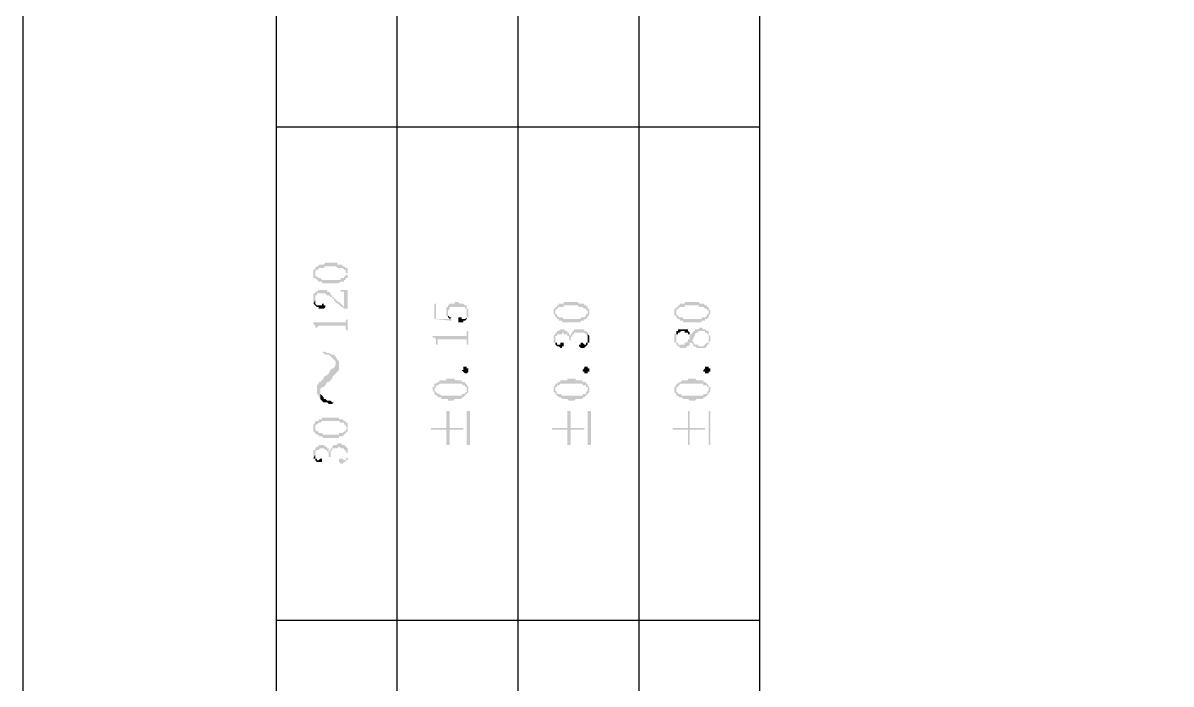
# Model space of a CAD drawing. Header units: millimetres. Extents: x 1399 to 2555, y 1196 to 1555.
# Drawn here: x 1666.65 to 1697.08, y 1334.93 to 1352.46 of the extents above; entities that cross this region are included whole.
import ezdxf

# ---------------------------------------------------------------- set-up
doc = ezdxf.new("R2010")
doc.units = ezdxf.units.MM

msp = doc.modelspace()

# ---------------------------------------------------------------- hatches: boundary and pattern name
at = {"transparency": 33554559}
for points in [[(1674.34902, 1345.83163), (1674.34902, 1345.74136), (1674.34902, 1345.69623), (1674.39415, 1345.69623), (1674.39415, 1345.83163), (1674.39415, 1345.87676), (1674.39415, 1345.87676), (1674.43928, 1345.92189), (1674.48441, 1345.92189), (1674.48441, 1345.96702), (1674.61981, 1345.96702), (1674.66494, 1346.01215), (1674.93573, 1346.01215), (1674.98087, 1345.96702), (1675.11626, 1345.96702), (1675.16139, 1345.92189), (1675.20653, 1345.92189), (1675.20653, 1345.87676), (1675.20653, 1345.83163), (1675.25166, 1345.83163), (1675.25166, 1345.96702), (1675.20653, 1345.96702), (1675.16139, 1346.01215), (1675.11626, 1346.01215), (1675.11626, 1346.05729), (1674.98087, 1346.05729), (1674.98087, 1346.10242), (1674.66494, 1346.10242), (1674.61981, 1346.05729), (1674.48441, 1346.05729), (1674.48441, 1346.01215), (1674.43928, 1346.01215), (1674.39415, 1345.96702), (1674.39415, 1345.92189), (1674.34902, 1345.92189), (1674.34902, 1345.87676)], [(1674.39415, 1345.69623), (1674.39415, 1345.69623), (1674.43928, 1345.6511), (1674.43928, 1345.6511), (1674.48441, 1345.60596), (1674.57468, 1345.60596), (1674.57468, 1345.56083), (1675.026, 1345.56083), (1675.07113, 1345.60596), (1675.16139, 1345.60596), (1675.16139, 1345.6511), (1675.20653, 1345.6511), (1675.20653, 1345.69623), (1675.25166, 1345.69623), (1675.25166, 1345.74136), (1675.25166, 1345.78649), (1675.25166, 1345.83163), (1675.25166, 1345.87676), (1675.25166, 1345.92189), (1675.25166, 1345.96702), (1675.25166, 1345.78649), (1675.20653, 1345.78649), (1675.20653, 1345.74136), (1675.16139, 1345.74136), (1675.16139, 1345.69623), (1675.07113, 1345.69623), (1675.07113, 1345.6511), (1674.57468, 1345.6511), (1674.52954, 1345.69623), (1674.48441, 1345.69623), (1674.43928, 1345.74136), (1674.39415, 1345.74136), (1674.39415, 1345.78649), (1674.39415, 1345.83163)], [(1674.34902, 1345.15464), (1674.34902, 1345.10951), (1674.34902, 1345.01925), (1674.34902, 1345.01925), (1674.39415, 1345.10951), (1674.39415, 1345.19978), (1674.39415, 1345.24491), (1674.43928, 1345.24491), (1674.43928, 1345.29004), (1674.66494, 1345.29004), (1674.71007, 1345.24491), (1674.75521, 1345.24491), (1674.80034, 1345.19978), (1674.84547, 1345.19978), (1674.84547, 1345.15464), (1674.8906, 1345.15464), (1674.8906, 1345.10951), (1674.8906, 1345.10951), (1674.93573, 1345.06438), (1674.93573, 1345.06438), (1674.98087, 1345.01925), (1675.026, 1345.01925), (1675.026, 1344.97411), (1675.07113, 1344.97411), (1675.07113, 1344.92898), (1675.11626, 1344.92898), (1675.16139, 1344.88385), (1675.20653, 1344.88385), (1675.16139, 1344.92898), (1675.16139, 1344.92898), (1675.11626, 1344.97411), (1675.11626, 1344.97411), (1675.07113, 1345.01925), (1675.07113, 1345.01925), (1675.026, 1345.06438), (1674.98087, 1345.06438), (1674.98087, 1345.10951), (1674.93573, 1345.10951), (1674.93573, 1345.15464), (1674.8906, 1345.15464), (1674.8906, 1345.19978), (1674.84547, 1345.19978), (1674.84547, 1345.24491), (1674.80034, 1345.24491), (1674.80034, 1345.29004), (1674.80034, 1345.29004), (1674.75521, 1345.33517), (1674.71007, 1345.33517), (1674.71007, 1345.3803), (1674.48441, 1345.3803), (1674.43928, 1345.33517), (1674.39415, 1345.33517), (1674.39415, 1345.29004), (1674.34902, 1345.29004), (1674.34902, 1345.24491)], [(1675.026, 1345.3803), (1675.07113, 1345.3803), (1675.07113, 1345.33517), (1675.16139, 1345.33517), (1675.16139, 1345.29004), (1675.16139, 1344.92898), (1675.20653, 1344.88385), (1675.25166, 1344.88385), (1675.25166, 1345.3803)], [(1674.34902, 1345.01925), (1674.39415, 1344.97411), (1674.39415, 1344.97411), (1674.43928, 1344.92898), (1674.48441, 1344.92898), (1674.48441, 1344.88385), (1674.61981, 1344.88385), (1674.66494, 1344.92898), (1674.66494, 1344.97411), (1674.61981, 1344.97411), (1674.61981, 1345.01925), (1674.57468, 1345.01925), (1674.57468, 1344.97411), (1674.43928, 1344.97411), (1674.39415, 1345.01925), (1674.39415, 1345.10951), (1674.39415, 1345.10951)], [(1677.5534, 1345.01925), (1677.5534, 1344.61306), (1678.00472, 1344.56792), (1678.00472, 1344.61306), (1678.00472, 1344.65819), (1677.95959, 1344.61306), (1677.59853, 1344.61306), (1677.59853, 1345.01925)], [(1677.86933, 1344.83872), (1677.86933, 1344.74845), (1677.86933, 1344.70332), (1677.86933, 1344.70332), (1677.91446, 1344.65819), (1677.91446, 1344.79359), (1677.91446, 1344.83872), (1677.91446, 1344.83872), (1677.95959, 1344.88385), (1677.95959, 1344.92898), (1678.36578, 1344.92898), (1678.36578, 1344.88385), (1678.41091, 1344.88385), (1678.41091, 1344.83872), (1678.41091, 1344.79359), (1678.41091, 1344.65819), (1678.45604, 1344.65819), (1678.45604, 1344.70332), (1678.45604, 1344.79359), (1678.45604, 1344.83872), (1678.45604, 1344.88385), (1678.41091, 1344.88385), (1678.41091, 1344.92898), (1678.41091, 1344.97411), (1678.36578, 1344.97411), (1678.32065, 1345.01925), (1678.23038, 1345.01925), (1678.18525, 1345.06438), (1678.09499, 1345.06438), (1678.09499, 1345.01925), (1677.95959, 1345.01925), (1677.91446, 1344.97411), (1677.91446, 1344.92898), (1677.86933, 1344.92898), (1677.86933, 1344.88385)], [(1680.71265, 1344.79359), (1680.71265, 1344.74845), (1680.71265, 1344.74845), (1680.75778, 1344.70332), (1680.75778, 1344.65819), (1680.75778, 1344.79359), (1680.75778, 1344.83872), (1680.75778, 1344.83872), (1680.80292, 1344.88385), (1680.80292, 1344.88385), (1680.84805, 1344.92898), (1680.98345, 1344.92898), (1680.98345, 1344.97411), (1681.3445, 1344.97411), (1681.38963, 1344.92898), (1681.4799, 1344.92898), (1681.52503, 1344.88385), (1681.57016, 1344.88385), (1681.57016, 1344.83872), (1681.6153, 1344.83872), (1681.6153, 1344.79359), (1681.6153, 1344.92898), (1681.6153, 1344.92898), (1681.57016, 1344.97411), (1681.52503, 1344.97411), (1681.52503, 1345.01925), (1681.38963, 1345.01925), (1681.3445, 1345.06438), (1680.98345, 1345.06438), (1680.98345, 1345.01925), (1680.84805, 1345.01925), (1680.84805, 1344.97411), (1680.80292, 1344.97411), (1680.80292, 1344.92898), (1680.75778, 1344.92898), (1680.75778, 1344.88385), (1680.71265, 1344.88385)], [(1680.75778, 1344.65819), (1680.80292, 1344.65819), (1680.80292, 1344.61306), (1680.84805, 1344.61306), (1680.84805, 1344.56792), (1680.93831, 1344.56792), (1680.93831, 1344.52279), (1681.43477, 1344.52279), (1681.43477, 1344.56792), (1681.52503, 1344.56792), (1681.52503, 1344.61306), (1681.57016, 1344.61306), (1681.6153, 1344.65819), (1681.6153, 1344.70332), (1681.66043, 1344.70332), (1681.66043, 1344.74845), (1681.66043, 1344.79359), (1681.66043, 1344.83872), (1681.66043, 1344.88385), (1681.6153, 1344.88385), (1681.6153, 1344.92898), (1681.6153, 1344.79359), (1681.6153, 1344.74845), (1681.57016, 1344.74845), (1681.57016, 1344.70332), (1681.57016, 1344.70332), (1681.52503, 1344.65819), (1681.43477, 1344.65819), (1681.43477, 1344.61306), (1680.98345, 1344.61306), (1680.93831, 1344.65819), (1680.84805, 1344.65819), (1680.80292, 1344.70332), (1680.80292, 1344.74845), (1680.75778, 1344.74845), (1680.75778, 1344.79359)], [(1683.91704, 1344.79359), (1683.91704, 1344.74845), (1683.91704, 1344.70332), (1683.96217, 1344.70332), (1683.96217, 1344.65819), (1683.96217, 1344.79359), (1683.96217, 1344.83872), (1683.96217, 1344.83872), (1684.0073, 1344.88385), (1684.0073, 1344.88385), (1684.05243, 1344.92898), (1684.18783, 1344.92898), (1684.18783, 1344.97411), (1684.54889, 1344.97411), (1684.59402, 1344.92898), (1684.68428, 1344.92898), (1684.72942, 1344.88385), (1684.77455, 1344.88385), (1684.77455, 1344.83872), (1684.81968, 1344.83872), (1684.81968, 1344.79359), (1684.81968, 1344.92898), (1684.77455, 1344.92898), (1684.77455, 1344.97411), (1684.72942, 1344.97411), (1684.68428, 1345.01925), (1684.59402, 1345.01925), (1684.54889, 1345.06438), (1684.18783, 1345.06438), (1684.18783, 1345.01925), (1684.05243, 1345.01925), (1684.05243, 1344.97411), (1684.0073, 1344.97411), (1684.0073, 1344.92898), (1683.96217, 1344.92898), (1683.96217, 1344.88385), (1683.91704, 1344.88385)], [(1683.96217, 1344.65819), (1683.96217, 1344.65819), (1684.0073, 1344.61306), (1684.05243, 1344.61306), (1684.05243, 1344.56792), (1684.1427, 1344.56792), (1684.1427, 1344.52279), (1684.63915, 1344.52279), (1684.63915, 1344.56792), (1684.72942, 1344.56792), (1684.72942, 1344.61306), (1684.77455, 1344.61306), (1684.81968, 1344.65819), (1684.81968, 1344.70332), (1684.81968, 1344.70332), (1684.86481, 1344.74845), (1684.86481, 1344.79359), (1684.86481, 1344.83872), (1684.86481, 1344.83872), (1684.81968, 1344.88385), (1684.81968, 1344.92898), (1684.81968, 1344.79359), (1684.81968, 1344.74845), (1684.77455, 1344.74845), (1684.77455, 1344.70332), (1684.77455, 1344.70332), (1684.72942, 1344.65819), (1684.63915, 1344.65819), (1684.63915, 1344.61306), (1684.1427, 1344.61306), (1684.1427, 1344.65819), (1684.05243, 1344.65819), (1684.0073, 1344.70332), (1684.0073, 1344.70332), (1683.96217, 1344.74845), (1683.96217, 1344.79359)], [(1674.34902, 1344.52279), (1674.34902, 1344.47766), (1674.34902, 1344.47766), (1674.39415, 1344.43253), (1674.39415, 1344.3874), (1674.43928, 1344.3874), (1674.43928, 1344.252), (1674.43928, 1344.3874), (1674.43928, 1344.3874), (1674.48441, 1344.43253), (1675.20653, 1344.43253), (1675.20653, 1344.3874), (1675.20653, 1344.34226), (1675.25166, 1344.29713), (1675.25166, 1344.252), (1675.25166, 1344.65819), (1675.25166, 1344.61306), (1675.20653, 1344.56792), (1675.20653, 1344.52279), (1675.16139, 1344.52279)], [(1677.91446, 1344.65819), (1677.91446, 1344.65819), (1677.95959, 1344.61306), (1677.95959, 1344.61306), (1678.00472, 1344.65819), (1677.95959, 1344.65819), (1677.91446, 1344.70332), (1677.91446, 1344.74845), (1677.91446, 1344.79359)], [(1678.18525, 1344.61306), (1678.18525, 1344.52279), (1678.32065, 1344.52279), (1678.32065, 1344.56792), (1678.36578, 1344.56792), (1678.41091, 1344.61306), (1678.41091, 1344.79359), (1678.41091, 1344.70332), (1678.41091, 1344.65819), (1678.41091, 1344.65819), (1678.36578, 1344.61306), (1678.27551, 1344.61306), (1678.27551, 1344.65819), (1678.18525, 1344.65819)], [(1677.50827, 1344.16174), (1677.50827, 1344.1166), (1677.5534, 1344.1166), (1677.59853, 1344.07147), (1677.59853, 1343.98121), (1677.59853, 1343.93607), (1677.64366, 1343.93607), (1677.64366, 1344.02634), (1677.64366, 1344.07147), (1678.41091, 1344.07147), (1678.41091, 1344.02634), (1678.41091, 1343.98121), (1678.41091, 1343.93607), (1678.45604, 1343.93607), (1678.45604, 1344.29713), (1678.41091, 1344.29713), (1678.41091, 1344.20687), (1678.41091, 1344.16174), (1678.32065, 1344.16174)], [(1680.71265, 1344.07147), (1680.71265, 1343.98121), (1680.75778, 1343.98121), (1680.75778, 1344.07147), (1680.75778, 1344.1166), (1680.75778, 1344.16174), (1680.80292, 1344.16174), (1680.80292, 1344.20687), (1680.93831, 1344.20687), (1680.93831, 1344.252), (1680.98345, 1344.252), (1680.98345, 1344.20687), (1681.07371, 1344.20687), (1681.07371, 1344.16174), (1681.11884, 1344.16174), (1681.11884, 1344.1166), (1681.11884, 1344.07147), (1681.11884, 1344.07147), (1681.16397, 1344.02634), (1681.16397, 1344.07147), (1681.16397, 1344.1166), (1681.20911, 1344.16174), (1681.20911, 1344.20687), (1681.25424, 1344.20687), (1681.25424, 1344.252), (1681.52503, 1344.252), (1681.57016, 1344.20687), (1681.57016, 1344.20687), (1681.6153, 1344.16174), (1681.6153, 1344.1166), (1681.6153, 1344.07147), (1681.6153, 1344.252), (1681.6153, 1344.252), (1681.57016, 1344.29713), (1681.52503, 1344.29713), (1681.52503, 1344.34226), (1681.25424, 1344.34226), (1681.25424, 1344.29713), (1681.20911, 1344.29713), (1681.20911, 1344.252), (1681.20911, 1344.252), (1681.16397, 1344.20687), (1681.16397, 1344.16174), (1681.16397, 1344.16174), (1681.11884, 1344.20687), (1681.11884, 1344.252), (1681.07371, 1344.252), (1681.07371, 1344.29713), (1681.02858, 1344.29713), (1680.98345, 1344.34226), (1680.89318, 1344.34226), (1680.84805, 1344.29713), (1680.80292, 1344.29713), (1680.80292, 1344.252), (1680.75778, 1344.252), (1680.75778, 1344.20687), (1680.75778, 1344.20687), (1680.71265, 1344.16174), (1680.71265, 1344.1166)], [(1683.91704, 1344.1166), (1683.91704, 1344.07147), (1683.91704, 1343.98121), (1683.96217, 1343.98121), (1683.96217, 1343.93607), (1683.96217, 1343.93607), (1684.0073, 1343.89094), (1684.05243, 1343.89094), (1684.05243, 1343.84581), (1684.23296, 1343.84581), (1684.23296, 1343.89094), (1684.27809, 1343.89094), (1684.32323, 1343.93607), (1684.32323, 1343.98121), (1684.36836, 1343.98121), (1684.36836, 1344.02634), (1684.36836, 1344.02634), (1684.41349, 1344.07147), (1684.41349, 1344.1166), (1684.41349, 1344.1166), (1684.45862, 1344.16174), (1684.45862, 1344.20687), (1684.45862, 1344.20687), (1684.50375, 1344.252), (1684.54889, 1344.252), (1684.54889, 1344.29713), (1684.72942, 1344.29713), (1684.72942, 1344.252), (1684.77455, 1344.252), (1684.77455, 1344.20687), (1684.81968, 1344.20687), (1684.81968, 1344.1166), (1684.81968, 1343.98121), (1684.81968, 1343.98121), (1684.86481, 1344.02634), (1684.86481, 1344.1166), (1684.86481, 1344.16174), (1684.86481, 1344.16174), (1684.81968, 1344.20687), (1684.81968, 1344.252), (1684.81968, 1344.29713), (1684.77455, 1344.29713), (1684.72942, 1344.34226), (1684.68428, 1344.34226), (1684.63915, 1344.3874), (1684.59402, 1344.3874), (1684.54889, 1344.34226), (1684.45862, 1344.34226), (1684.45862, 1344.29713), (1684.41349, 1344.29713), (1684.41349, 1344.252), (1684.36836, 1344.252), (1684.36836, 1344.20687), (1684.32323, 1344.20687), (1684.32323, 1344.16174), (1684.32323, 1344.07147), (1684.27809, 1344.07147), (1684.27809, 1344.02634), (1684.27809, 1344.02634), (1684.23296, 1343.98121), (1684.18783, 1343.98121), (1684.18783, 1343.93607), (1684.0073, 1343.93607), (1684.0073, 1343.98121), (1683.96217, 1343.98121), (1683.96217, 1344.02634), (1683.96217, 1344.252), (1683.91704, 1344.20687)], [(1683.96217, 1344.252), (1683.96217, 1344.1166), (1683.96217, 1344.16174), (1683.96217, 1344.20687), (1684.0073, 1344.20687), (1684.0073, 1344.252), (1684.05243, 1344.252), (1684.09757, 1344.29713), (1684.18783, 1344.29713), (1684.18783, 1344.252), (1684.27809, 1344.252), (1684.27809, 1344.20687), (1684.32323, 1344.20687), (1684.32323, 1344.16174), (1684.32323, 1344.252), (1684.32323, 1344.252), (1684.27809, 1344.29713), (1684.27809, 1344.34226), (1684.0073, 1344.34226), (1684.0073, 1344.29713), (1683.96217, 1344.29713)], [(1680.75778, 1343.98121), (1680.75778, 1343.93607), (1680.75778, 1343.93607), (1680.80292, 1343.89094), (1680.84805, 1343.89094), (1680.89318, 1343.84581), (1680.93831, 1343.84581), (1680.93831, 1343.89094), (1680.98345, 1343.89094), (1680.98345, 1343.93607), (1680.98345, 1343.98121), (1680.89318, 1343.98121), (1680.89318, 1343.93607), (1680.80292, 1343.93607), (1680.80292, 1343.98121), (1680.75778, 1343.98121), (1680.75778, 1344.02634), (1680.75778, 1344.07147)], [(1681.38963, 1343.89094), (1681.38963, 1343.89094), (1681.43477, 1343.84581), (1681.52503, 1343.84581), (1681.57016, 1343.89094), (1681.57016, 1343.89094), (1681.6153, 1343.93607), (1681.6153, 1343.98121), (1681.66043, 1343.98121), (1681.66043, 1344.07147), (1681.66043, 1344.1166), (1681.66043, 1344.16174), (1681.66043, 1344.16174), (1681.6153, 1344.20687), (1681.6153, 1344.07147), (1681.6153, 1344.02634), (1681.6153, 1343.98121), (1681.57016, 1343.98121), (1681.57016, 1343.93607), (1681.52503, 1343.93607), (1681.4799, 1343.98121), (1681.43477, 1343.98121), (1681.43477, 1343.93607), (1681.38963, 1343.93607)], [(1684.36836, 1343.98121), (1684.41349, 1343.93607), (1684.41349, 1343.89094), (1684.45862, 1343.89094), (1684.50375, 1343.84581), (1684.72942, 1343.84581), (1684.77455, 1343.89094), (1684.77455, 1343.93607), (1684.81968, 1343.93607), (1684.81968, 1344.1166), (1684.81968, 1344.02634), (1684.81968, 1343.98121), (1684.77455, 1343.98121), (1684.72942, 1343.93607), (1684.72942, 1343.93607), (1684.68428, 1343.89094), (1684.54889, 1343.89094), (1684.54889, 1343.93607), (1684.45862, 1343.93607), (1684.41349, 1343.98121), (1684.41349, 1344.02634), (1684.36836, 1344.02634)], [(1674.57468, 1343.71041), (1674.61981, 1343.71041), (1674.66494, 1343.66528), (1674.75521, 1343.66528), (1674.80034, 1343.62015), (1674.84547, 1343.57502), (1674.84547, 1343.57502), (1674.8906, 1343.52988), (1674.93573, 1343.48475), (1674.93573, 1343.16883), (1674.93573, 1343.16883), (1674.98087, 1343.21396), (1675.026, 1343.25909), (1675.026, 1343.48475), (1674.98087, 1343.52988), (1674.93573, 1343.62015), (1674.93573, 1343.62015), (1674.8906, 1343.66528), (1674.84547, 1343.66528), (1674.75521, 1343.71041), (1674.71007, 1343.71041), (1674.61981, 1343.75555)], [(1674.43928, 1342.71751), (1674.43928, 1342.62724), (1674.48441, 1342.58211), (1674.52954, 1342.49184), (1674.52954, 1342.67237), (1674.52954, 1342.76264), (1674.57468, 1342.80777), (1674.61981, 1342.80777), (1674.66494, 1342.8529), (1674.71007, 1342.94317), (1674.75521, 1342.94317), (1674.80034, 1342.9883), (1674.84547, 1343.03343), (1674.84547, 1343.07856), (1674.8906, 1343.1237), (1674.93573, 1343.16883), (1674.93573, 1343.43962), (1674.93573, 1343.39449), (1674.8906, 1343.30422), (1674.84547, 1343.30422), (1674.80034, 1343.25909), (1674.75521, 1343.16883), (1674.75521, 1343.16883), (1674.71007, 1343.1237), (1674.61981, 1343.07856), (1674.61981, 1343.03343), (1674.57468, 1342.9883), (1674.52954, 1342.94317), (1674.48441, 1342.94317), (1674.48441, 1342.89803), (1674.43928, 1342.8529), (1674.43928, 1342.76264)], [(1678.45604, 1343.25909), (1678.45604, 1343.21396), (1678.45604, 1343.21396), (1678.41091, 1343.16883), (1678.36578, 1343.16883), (1678.32065, 1343.21396), (1678.32065, 1343.21396), (1678.27551, 1343.25909), (1678.32065, 1343.25909), (1678.32065, 1343.30422), (1678.32065, 1343.34936), (1678.41091, 1343.34936), (1678.41091, 1343.30422), (1678.45604, 1343.30422), (1678.45604, 1343.25909)], [(1681.66043, 1343.25909), (1681.66043, 1343.21396), (1681.6153, 1343.21396), (1681.6153, 1343.16883), (1681.52503, 1343.16883), (1681.52503, 1343.21396), (1681.4799, 1343.21396), (1681.4799, 1343.25909), (1681.4799, 1343.25909), (1681.52503, 1343.30422), (1681.52503, 1343.34936), (1681.6153, 1343.34936), (1681.6153, 1343.30422), (1681.66043, 1343.30422), (1681.66043, 1343.25909)], [(1684.86481, 1343.25909), (1684.86481, 1343.21396), (1684.81968, 1343.21396), (1684.81968, 1343.16883), (1684.72942, 1343.16883), (1684.72942, 1343.21396), (1684.68428, 1343.21396), (1684.68428, 1343.25909), (1684.68428, 1343.25909), (1684.72942, 1343.30422), (1684.72942, 1343.34936), (1684.81968, 1343.34936), (1684.81968, 1343.30422), (1684.86481, 1343.30422), (1684.86481, 1343.25909)], [(1677.50827, 1342.76264), (1677.50827, 1342.71751), (1677.50827, 1342.71751), (1677.5534, 1342.67237), (1677.5534, 1342.62724), (1677.5534, 1342.76264), (1677.5534, 1342.76264), (1677.59853, 1342.80777), (1677.59853, 1342.8529), (1677.64366, 1342.8529), (1677.6888, 1342.89803), (1678.27551, 1342.89803), (1678.32065, 1342.8529), (1678.36578, 1342.8529), (1678.36578, 1342.80777), (1678.41091, 1342.80777), (1678.41091, 1342.76264), (1678.41091, 1342.89803), (1678.36578, 1342.89803), (1678.36578, 1342.94317), (1678.27551, 1342.94317), (1678.27551, 1342.9883), (1678.09499, 1342.9883), (1678.09499, 1343.03343), (1677.86933, 1343.03343), (1677.86933, 1342.9883), (1677.6888, 1342.9883), (1677.6888, 1342.94317), (1677.64366, 1342.94317), (1677.59853, 1342.89803), (1677.5534, 1342.89803), (1677.5534, 1342.8529), (1677.5534, 1342.80777), (1677.50827, 1342.80777)], [(1677.5534, 1342.62724), (1677.59853, 1342.58211), (1677.64366, 1342.58211), (1677.64366, 1342.53698), (1677.73393, 1342.53698), (1677.73393, 1342.49184), (1677.91446, 1342.49184), (1677.91446, 1342.44671), (1678.04985, 1342.44671), (1678.09499, 1342.49184), (1678.27551, 1342.49184), (1678.27551, 1342.53698), (1678.32065, 1342.53698), (1678.36578, 1342.58211), (1678.36578, 1342.58211), (1678.41091, 1342.62724), (1678.41091, 1342.62724), (1678.45604, 1342.67237), (1678.45604, 1342.76264), (1678.45604, 1342.80777), (1678.45604, 1342.80777), (1678.41091, 1342.8529), (1678.41091, 1342.71751), (1678.41091, 1342.67237), (1678.36578, 1342.67237), (1678.36578, 1342.62724), (1678.27551, 1342.62724), (1678.27551, 1342.58211), (1677.73393, 1342.58211), (1677.6888, 1342.62724), (1677.64366, 1342.62724), (1677.59853, 1342.67237), (1677.59853, 1342.67237), (1677.5534, 1342.71751), (1677.5534, 1342.76264)], [(1680.71265, 1342.76264), (1680.71265, 1342.71751), (1680.71265, 1342.67237), (1680.75778, 1342.67237), (1680.75778, 1342.62724), (1680.75778, 1342.76264), (1680.75778, 1342.80777), (1680.80292, 1342.80777), (1680.80292, 1342.8529), (1680.84805, 1342.8529), (1680.89318, 1342.89803), (1681.4799, 1342.89803), (1681.4799, 1342.8529), (1681.57016, 1342.8529), (1681.57016, 1342.80777), (1681.6153, 1342.80777), (1681.6153, 1342.76264), (1681.6153, 1342.89803), (1681.57016, 1342.89803), (1681.57016, 1342.94317), (1681.4799, 1342.94317), (1681.4799, 1342.9883), (1681.29937, 1342.9883), (1681.29937, 1343.03343), (1681.07371, 1343.03343), (1681.07371, 1342.9883), (1680.89318, 1342.9883), (1680.89318, 1342.94317), (1680.84805, 1342.94317), (1680.80292, 1342.89803), (1680.75778, 1342.89803), (1680.75778, 1342.8529), (1680.75778, 1342.8529), (1680.71265, 1342.80777)], [(1680.75778, 1342.62724), (1680.80292, 1342.58211), (1680.80292, 1342.58211), (1680.84805, 1342.53698), (1680.89318, 1342.53698), (1680.93831, 1342.49184), (1681.07371, 1342.49184), (1681.11884, 1342.44671), (1681.25424, 1342.44671), (1681.29937, 1342.49184), (1681.4799, 1342.49184), (1681.4799, 1342.53698), (1681.52503, 1342.53698), (1681.57016, 1342.58211), (1681.57016, 1342.58211), (1681.6153, 1342.62724), (1681.6153, 1342.62724), (1681.66043, 1342.67237), (1681.66043, 1342.76264), (1681.66043, 1342.80777), (1681.66043, 1342.80777), (1681.6153, 1342.8529), (1681.6153, 1342.71751), (1681.6153, 1342.71751), (1681.57016, 1342.67237), (1681.57016, 1342.62724), (1681.4799, 1342.62724), (1681.4799, 1342.58211), (1680.93831, 1342.58211), (1680.89318, 1342.62724), (1680.80292, 1342.62724), (1680.80292, 1342.67237), (1680.80292, 1342.67237), (1680.75778, 1342.71751), (1680.75778, 1342.76264)], [(1683.91704, 1342.76264), (1683.91704, 1342.71751), (1683.91704, 1342.67237), (1683.91704, 1342.67237), (1683.96217, 1342.62724), (1683.96217, 1342.76264), (1683.96217, 1342.80777), (1684.0073, 1342.80777), (1684.0073, 1342.8529), (1684.05243, 1342.8529), (1684.05243, 1342.89803), (1684.68428, 1342.89803), (1684.68428, 1342.8529), (1684.77455, 1342.8529), (1684.77455, 1342.80777), (1684.81968, 1342.80777), (1684.81968, 1342.76264), (1684.81968, 1342.8529), (1684.77455, 1342.89803), (1684.77455, 1342.89803), (1684.72942, 1342.94317), (1684.68428, 1342.94317), (1684.68428, 1342.9883), (1684.50375, 1342.9883), (1684.45862, 1343.03343), (1684.27809, 1343.03343), (1684.27809, 1342.9883), (1684.09757, 1342.9883), (1684.09757, 1342.94317), (1684.05243, 1342.94317), (1684.0073, 1342.89803), (1683.96217, 1342.89803), (1683.96217, 1342.8529), (1683.96217, 1342.8529), (1683.91704, 1342.80777)], [(1683.96217, 1342.62724), (1683.96217, 1342.58211), (1684.0073, 1342.58211), (1684.05243, 1342.53698), (1684.09757, 1342.53698), (1684.1427, 1342.49184), (1684.27809, 1342.49184), (1684.32323, 1342.44671), (1684.45862, 1342.44671), (1684.50375, 1342.49184), (1684.68428, 1342.49184), (1684.68428, 1342.53698), (1684.72942, 1342.53698), (1684.77455, 1342.58211), (1684.77455, 1342.58211), (1684.81968, 1342.62724), (1684.81968, 1342.67237), (1684.86481, 1342.67237), (1684.86481, 1342.76264), (1684.86481, 1342.80777), (1684.81968, 1342.80777), (1684.81968, 1342.8529), (1684.81968, 1342.71751), (1684.81968, 1342.71751), (1684.77455, 1342.67237), (1684.77455, 1342.62724), (1684.68428, 1342.62724), (1684.68428, 1342.58211), (1684.09757, 1342.58211), (1684.09757, 1342.62724), (1684.0073, 1342.62724), (1684.0073, 1342.67237), (1683.96217, 1342.67237), (1683.96217, 1342.71751), (1683.96217, 1342.76264)], [(1674.52954, 1342.49184), (1674.52954, 1342.49184), (1674.57468, 1342.44671), (1674.61981, 1342.40158), (1674.71007, 1342.40158), (1674.75521, 1342.35645), (1674.84547, 1342.35645), (1674.8906, 1342.40158), (1674.84547, 1342.40158), (1674.80034, 1342.44671), (1674.71007, 1342.44671), (1674.66494, 1342.49184), (1674.61981, 1342.49184), (1674.61981, 1342.53698), (1674.57468, 1342.58211), (1674.52954, 1342.62724), (1674.52954, 1342.67237)], [(1677.46314, 1341.7246), (1677.46314, 1341.67947), (1677.86933, 1341.67947), (1677.86933, 1341.27328), (1677.95959, 1341.27328), (1677.95959, 1341.67947), (1678.32065, 1341.67947), (1678.32065, 1341.7246), (1677.95959, 1341.7246), (1677.95959, 1342.17592), (1677.86933, 1342.17592), (1677.86933, 1341.7246)], [(1678.50118, 1341.27328), (1678.50118, 1342.17592), (1678.41091, 1342.17592), (1678.41091, 1341.27328)], [(1680.66752, 1341.7246), (1680.66752, 1341.67947), (1681.07371, 1341.67947), (1681.07371, 1341.27328), (1681.16397, 1341.27328), (1681.16397, 1341.67947), (1681.52503, 1341.67947), (1681.52503, 1341.7246), (1681.16397, 1341.7246), (1681.16397, 1342.17592), (1681.07371, 1342.17592), (1681.07371, 1341.7246)], [(1681.70556, 1341.27328), (1681.70556, 1342.17592), (1681.6153, 1342.17592), (1681.6153, 1341.27328)], [(1683.8719, 1341.7246), (1683.8719, 1341.67947), (1684.27809, 1341.67947), (1684.27809, 1341.27328), (1684.32323, 1341.27328), (1684.32323, 1341.67947), (1684.72942, 1341.67947), (1684.72942, 1341.7246), (1684.32323, 1341.7246), (1684.32323, 1342.17592), (1684.27809, 1342.17592), (1684.27809, 1341.7246)], [(1684.86481, 1341.27328), (1684.86481, 1342.17592), (1684.81968, 1342.17592), (1684.81968, 1341.27328)], [(1674.34902, 1341.7246), (1674.34902, 1341.67947), (1674.34902, 1341.63433), (1674.34902, 1341.63433), (1674.39415, 1341.5892), (1674.39415, 1341.7246), (1674.39415, 1341.76973), (1674.39415, 1341.81486), (1674.43928, 1341.81486), (1674.48441, 1341.85999), (1674.52954, 1341.85999), (1674.57468, 1341.90513), (1675.026, 1341.90513), (1675.07113, 1341.85999), (1675.16139, 1341.85999), (1675.16139, 1341.81486), (1675.20653, 1341.81486), (1675.20653, 1341.76973), (1675.20653, 1341.76973), (1675.25166, 1341.7246), (1675.25166, 1341.85999), (1675.20653, 1341.85999), (1675.20653, 1341.90513), (1675.16139, 1341.90513), (1675.11626, 1341.95026), (1675.026, 1341.95026), (1675.026, 1341.99539), (1674.57468, 1341.99539), (1674.57468, 1341.95026), (1674.48441, 1341.95026), (1674.48441, 1341.90513), (1674.39415, 1341.90513), (1674.39415, 1341.85999), (1674.39415, 1341.85999), (1674.34902, 1341.81486), (1674.34902, 1341.76973), (1674.34902, 1341.76973)], [(1674.39415, 1341.5892), (1674.39415, 1341.5892), (1674.43928, 1341.54407), (1674.48441, 1341.54407), (1674.48441, 1341.49894), (1674.57468, 1341.49894), (1674.61981, 1341.45381), (1675.026, 1341.45381), (1675.026, 1341.49894), (1675.11626, 1341.49894), (1675.16139, 1341.54407), (1675.16139, 1341.54407), (1675.20653, 1341.5892), (1675.20653, 1341.5892), (1675.25166, 1341.63433), (1675.25166, 1341.7246), (1675.25166, 1341.76973), (1675.25166, 1341.81486), (1675.25166, 1341.85999), (1675.25166, 1341.7246), (1675.25166, 1341.7246), (1675.20653, 1341.67947), (1675.20653, 1341.63433), (1675.16139, 1341.63433), (1675.11626, 1341.5892), (1675.026, 1341.5892), (1675.026, 1341.54407), (1674.61981, 1341.54407), (1674.57468, 1341.5892), (1674.48441, 1341.5892), (1674.48441, 1341.63433), (1674.43928, 1341.63433), (1674.39415, 1341.67947), (1674.39415, 1341.7246), (1674.39415, 1341.7246)], [(1674.34902, 1341.04762), (1674.34902, 1341.00248), (1674.34902, 1340.95735), (1674.34902, 1340.91222), (1674.39415, 1341.00248), (1674.39415, 1341.09275), (1674.39415, 1341.09275), (1674.43928, 1341.13788), (1674.48441, 1341.13788), (1674.52954, 1341.18301), (1674.61981, 1341.18301), (1674.66494, 1341.13788), (1674.71007, 1341.13788), (1674.71007, 1341.09275), (1674.75521, 1341.09275), (1674.75521, 1341.04762), (1674.75521, 1340.95735), (1674.80034, 1340.95735), (1674.80034, 1341.00248), (1674.80034, 1341.09275), (1674.80034, 1341.09275), (1674.84547, 1341.13788), (1674.84547, 1341.18301), (1674.98087, 1341.18301), (1675.026, 1341.22814), (1675.026, 1341.22814), (1675.07113, 1341.18301), (1675.16139, 1341.18301), (1675.16139, 1341.13788), (1675.20653, 1341.13788), (1675.20653, 1341.09275), (1675.25166, 1341.04762), (1675.25166, 1341.00248), (1675.25166, 1341.18301), (1675.25166, 1341.18301), (1675.20653, 1341.22814), (1675.20653, 1341.22814), (1675.16139, 1341.27328), (1675.11626, 1341.27328), (1675.07113, 1341.31841), (1674.98087, 1341.31841), (1674.98087, 1341.27328), (1674.8906, 1341.27328), (1674.84547, 1341.22814), (1674.84547, 1341.18301), (1674.80034, 1341.18301), (1674.80034, 1341.13788), (1674.80034, 1341.13788), (1674.75521, 1341.09275), (1674.75521, 1341.13788), (1674.75521, 1341.18301), (1674.71007, 1341.18301), (1674.71007, 1341.22814), (1674.66494, 1341.22814), (1674.61981, 1341.27328), (1674.48441, 1341.27328), (1674.48441, 1341.22814), (1674.43928, 1341.22814), (1674.39415, 1341.18301), (1674.39415, 1341.13788), (1674.34902, 1341.13788), (1674.34902, 1341.09275)], [(1674.34902, 1340.91222), (1674.39415, 1340.91222), (1674.39415, 1340.86709), (1674.39415, 1340.86709), (1674.43928, 1340.82195), (1674.57468, 1340.82195), (1674.57468, 1340.86709), (1674.57468, 1340.91222), (1674.52954, 1340.91222), (1674.48441, 1340.86709), (1674.43928, 1340.86709), (1674.43928, 1340.91222), (1674.39415, 1340.91222), (1674.39415, 1341.00248), (1674.39415, 1341.00248)], [(1675.026, 1340.82195), (1675.026, 1340.82195), (1675.07113, 1340.77682), (1675.11626, 1340.77682), (1675.16139, 1340.82195), (1675.20653, 1340.82195), (1675.20653, 1340.86709), (1675.25166, 1340.86709), (1675.25166, 1340.95735), (1675.25166, 1341.00248), (1675.25166, 1341.04762), (1675.25166, 1341.13788), (1675.25166, 1341.18301), (1675.25166, 1341.00248), (1675.25166, 1340.95735), (1675.25166, 1340.95735), (1675.20653, 1340.91222), (1675.20653, 1340.86709), (1675.16139, 1340.86709), (1675.11626, 1340.91222), (1675.026, 1340.91222), (1675.026, 1340.86709), (1675.026, 1340.86709)]]:
    msp.add_hatch(color=256, dxfattribs=at).paths.add_polyline_path(points)

# ---------------------------------------------------------------- linework, layer by layer
msp.add_line((1673.35603, 1548.5531), (1673.35603, 1261.81215))
msp.add_lwpolyline([(2086.64957, 1257.5531), (2086.64957, 1554.5531), (1666.64957, 1554.5531), (1666.64957, 1257.5531)], close=True)
for points in [[(1686.17365, 1548.5531), (1686.17365, 1261.81215)], [(1676.56049, 1376.16045), (1676.56049, 1283.14304)], [(1679.76488, 1376.16045), (1679.76488, 1283.14304)], [(1682.96926, 1376.16045), (1682.96926, 1283.14304)], [(1673.35611, 1349.71299), (1686.17365, 1349.71299)], [(1673.35611, 1336.62466), (1686.17365, 1336.62466)]]:
    msp.add_lwpolyline(points)

doc.saveas('drawing.dxf')
